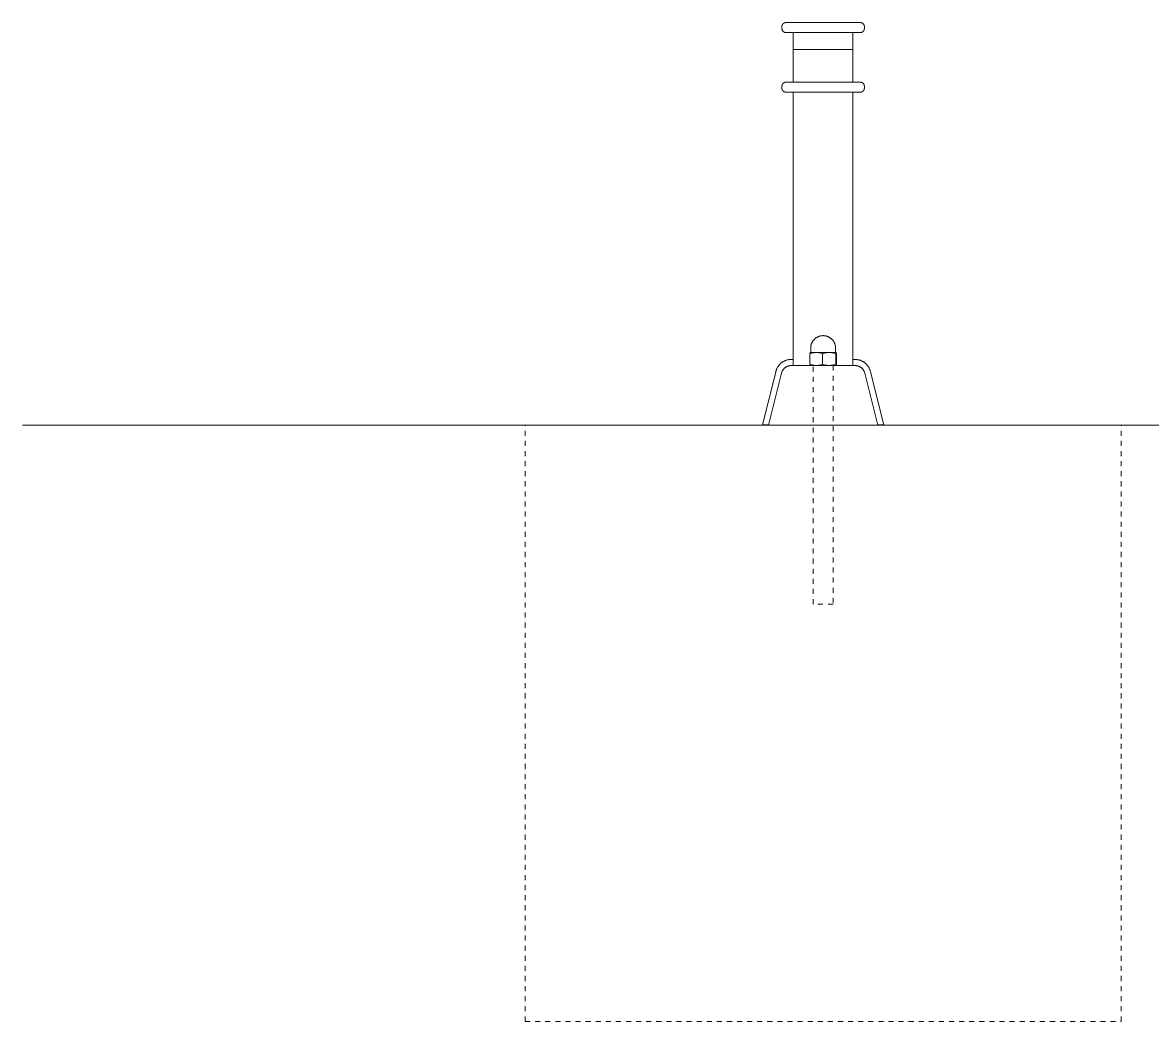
# Model space of a CAD drawing. Header units: inches. Extents: x -10 to 169, y -3 to 129.
# Drawn here: x -10.09 to 12.29, y 85.72 to 105.51 of the extents above; entities that cross this region are included whole.
import ezdxf

# ---------------------------------------------------------------- set-up
doc = ezdxf.new("R2010")
doc.units = ezdxf.units.IN
doc.linetypes.add('HIDDEN', pattern=[1.905, 1.27, -0.635])
doc.layers.add('ZANO_R', color=7, linetype='Continuous', lineweight=0)
doc.layers.add('ZANO_R_przerywana', color=250, linetype='HIDDEN', lineweight=0)

msp = doc.modelspace()

# ---------------------------------------------------------------- linework, layer by layer
at = {"layer": 'ZANO_R'}
for p, q in [((4.95253, 105.43251), (4.95258, 105.4352)), ((4.95253, 105.39314), (4.95253, 105.43251)), ((4.95258, 105.4352), (4.95271, 105.43788)), ((4.95271, 105.43788), (4.95294, 105.44056)), ((4.95294, 105.44056), (4.95326, 105.44323)), ((4.95326, 105.44323), (4.95367, 105.44589)), ((4.95367, 105.44589), (4.95418, 105.44853)), ((4.95418, 105.44853), (4.95477, 105.45115)), ((4.95477, 105.45115), (4.95545, 105.45376)), ((4.95545, 105.45376), (4.95622, 105.45633)), ((4.95622, 105.45633), (4.95708, 105.45888)), ((4.95708, 105.45888), (4.95802, 105.4614)), ((4.95802, 105.4614), (4.95905, 105.46388)), ((4.95905, 105.46388), (4.96016, 105.46633)), ((4.96016, 105.46633), (4.96136, 105.46874)), ((4.96136, 105.46874), (4.96263, 105.4711)), ((4.96263, 105.4711), (4.96399, 105.47342)), ((4.96399, 105.47342), (4.96543, 105.4757)), ((4.96543, 105.4757), (4.96694, 105.47792)), ((4.96694, 105.47792), (4.96853, 105.48009)), ((4.96853, 105.48009), (4.97019, 105.4822)), ((4.97019, 105.4822), (4.97192, 105.48426)), ((4.97192, 105.48426), (4.97372, 105.48626)), ((4.97372, 105.48626), (4.97559, 105.48819)), ((4.97559, 105.48819), (4.97753, 105.49006)), ((4.97753, 105.49006), (4.97952, 105.49186)), ((4.97952, 105.49186), (4.98158, 105.49359)), ((4.98158, 105.49359), (4.98369, 105.49525)), ((4.98369, 105.49525), (4.98586, 105.49684)), ((4.98586, 105.49684), (4.98808, 105.49835)), ((4.98808, 105.49835), (4.99036, 105.49979)), ((4.99036, 105.49979), (4.99268, 105.50115)), ((4.99268, 105.50115), (4.99504, 105.50242)), ((4.99504, 105.50242), (4.99745, 105.50362)), ((4.99745, 105.50362), (4.9999, 105.50473)), ((4.9999, 105.50473), (5.00238, 105.50576)), ((5.00238, 105.50576), (5.0049, 105.50671)), ((5.0049, 105.50671), (5.00745, 105.50756)), ((5.00745, 105.50756), (5.01003, 105.50833)), ((5.01003, 105.50833), (5.01263, 105.50901)), ((5.01263, 105.50901), (5.01525, 105.5096)), ((5.01525, 105.5096), (5.01789, 105.51011)), ((5.01789, 105.51011), (5.02055, 105.51052)), ((5.02055, 105.51052), (5.02322, 105.51084)), ((5.02322, 105.51084), (5.0259, 105.51107)), ((5.0259, 105.51107), (5.02858, 105.51121)), ((5.02858, 105.51121), (5.03127, 105.51125)), ((6.50682, 105.51125), (5.03127, 105.51125)), ((6.50951, 105.51121), (6.50682, 105.51125)), ((6.5122, 105.51107), (6.50951, 105.51121)), ((6.51487, 105.51084), (6.5122, 105.51107)), ((6.51754, 105.51052), (6.51487, 105.51084)), ((6.5202, 105.51011), (6.51754, 105.51052)), ((6.52284, 105.5096), (6.5202, 105.51011)), ((6.52546, 105.50901), (6.52284, 105.5096)), ((6.52807, 105.50833), (6.52546, 105.50901)), ((6.53064, 105.50756), (6.52807, 105.50833)), ((6.53319, 105.50671), (6.53064, 105.50756)), ((6.53571, 105.50576), (6.53319, 105.50671)), ((6.53819, 105.50473), (6.53571, 105.50576)), ((6.54064, 105.50362), (6.53819, 105.50473)), ((6.54305, 105.50242), (6.54064, 105.50362)), ((6.54541, 105.50115), (6.54305, 105.50242)), ((6.54773, 105.49979), (6.54541, 105.50115)), ((6.55001, 105.49835), (6.54773, 105.49979)), ((6.55223, 105.49684), (6.55001, 105.49835)), ((6.5544, 105.49525), (6.55223, 105.49684)), ((6.55651, 105.49359), (6.5544, 105.49525)), ((6.55857, 105.49186), (6.55651, 105.49359)), ((6.56057, 105.49006), (6.55857, 105.49186)), ((6.5625, 105.48819), (6.56057, 105.49006)), ((6.56437, 105.48626), (6.5625, 105.48819)), ((6.56617, 105.48426), (6.56437, 105.48626)), ((6.5679, 105.4822), (6.56617, 105.48426)), ((6.56956, 105.48009), (6.5679, 105.4822)), ((6.57115, 105.47792), (6.56956, 105.48009)), ((6.57266, 105.4757), (6.57115, 105.47792)), ((6.5741, 105.47342), (6.57266, 105.4757)), ((6.57546, 105.4711), (6.5741, 105.47342)), ((6.57673, 105.46874), (6.57546, 105.4711)), ((6.57793, 105.46633), (6.57673, 105.46874)), ((6.57904, 105.46388), (6.57793, 105.46633)), ((6.58007, 105.4614), (6.57904, 105.46388)), ((6.58102, 105.45888), (6.58007, 105.4614)), ((6.58187, 105.45633), (6.58102, 105.45888)), ((6.58264, 105.45376), (6.58187, 105.45633)), ((6.58332, 105.45115), (6.58264, 105.45376)), ((6.58392, 105.44853), (6.58332, 105.45115)), ((6.58442, 105.44589), (6.58392, 105.44853)), ((6.58483, 105.44323), (6.58442, 105.44589)), ((6.58515, 105.44056), (6.58483, 105.44323)), ((6.58538, 105.43788), (6.58515, 105.44056)), ((6.58552, 105.4352), (6.58538, 105.43788)), ((6.58556, 105.43251), (6.58552, 105.4352)), ((6.58556, 105.39314), (6.58556, 105.43251)), ((4.95253, 105.39314), (4.95258, 105.39045)), ((4.95258, 105.39045), (4.95271, 105.38777)), ((4.95271, 105.38777), (4.95294, 105.38509)), ((4.95294, 105.38509), (4.95326, 105.38242)), ((4.95326, 105.38242), (4.95367, 105.37976)), ((4.95367, 105.37976), (4.95418, 105.37712)), ((4.95418, 105.37712), (4.95477, 105.3745)), ((4.95477, 105.3745), (4.95545, 105.3719)), ((4.95545, 105.3719), (4.95622, 105.36932)), ((4.95622, 105.36932), (4.95708, 105.36677)), ((4.95708, 105.36677), (4.95802, 105.36426)), ((4.95802, 105.36426), (4.95905, 105.36177)), ((4.95905, 105.36177), (4.96016, 105.35932)), ((4.96016, 105.35932), (4.96136, 105.35692)), ((4.96136, 105.35692), (4.96263, 105.35455)), ((4.96263, 105.35455), (4.96399, 105.35223)), ((4.96399, 105.35223), (4.96543, 105.34996)), ((4.96543, 105.34996), (4.96694, 105.34773)), ((4.96694, 105.34773), (4.96853, 105.34556)), ((4.96853, 105.34556), (4.97019, 105.34345)), ((4.97019, 105.34345), (4.97192, 105.34139)), ((4.97192, 105.34139), (4.97372, 105.3394)), ((4.97372, 105.3394), (4.97559, 105.33746)), ((4.97559, 105.33746), (4.97753, 105.3356)), ((4.97753, 105.3356), (4.97952, 105.33379)), ((4.97952, 105.33379), (4.98158, 105.33206)), ((4.98158, 105.33206), (4.98369, 105.3304)), ((4.98369, 105.3304), (4.98586, 105.32881)), ((4.98586, 105.32881), (4.98808, 105.3273)), ((4.98808, 105.3273), (4.99036, 105.32586)), ((4.99036, 105.32586), (4.99268, 105.32451)), ((4.99268, 105.32451), (4.99504, 105.32323)), ((4.99504, 105.32323), (4.99745, 105.32203)), ((4.99745, 105.32203), (4.9999, 105.32092)), ((4.9999, 105.32092), (5.00238, 105.31989)), ((5.00238, 105.31989), (5.0049, 105.31895)), ((5.0049, 105.31895), (5.00745, 105.31809)), ((5.00745, 105.31809), (5.01003, 105.31732)), ((5.01003, 105.31732), (5.01263, 105.31664)), ((5.01263, 105.31664), (5.01525, 105.31605)), ((5.01525, 105.31605), (5.01789, 105.31555)), ((5.01789, 105.31555), (5.02055, 105.31513)), ((5.02055, 105.31513), (5.02322, 105.31481)), ((5.02322, 105.31481), (5.0259, 105.31458)), ((5.0259, 105.31458), (5.02858, 105.31445)), ((5.02858, 105.31445), (5.03127, 105.3144)), ((6.50682, 105.3144), (5.03127, 105.3144)), ((5.17849, 104.97929), (5.17849, 105.3144)), ((6.3596, 104.97929), (6.3596, 105.3144)), ((6.50951, 105.31445), (6.50682, 105.3144)), ((6.5122, 105.31458), (6.50951, 105.31445)), ((6.51487, 105.31481), (6.5122, 105.31458)), ((6.51754, 105.31513), (6.51487, 105.31481)), ((6.5202, 105.31555), (6.51754, 105.31513)), ((6.52284, 105.31605), (6.5202, 105.31555)), ((6.52546, 105.31664), (6.52284, 105.31605)), ((6.52807, 105.31732), (6.52546, 105.31664)), ((6.53064, 105.31809), (6.52807, 105.31732)), ((6.53319, 105.31895), (6.53064, 105.31809)), ((6.53571, 105.31989), (6.53319, 105.31895)), ((6.53819, 105.32092), (6.53571, 105.31989)), ((6.54064, 105.32203), (6.53819, 105.32092)), ((6.54305, 105.32323), (6.54064, 105.32203)), ((6.54541, 105.32451), (6.54305, 105.32323)), ((6.54773, 105.32586), (6.54541, 105.32451)), ((6.55001, 105.3273), (6.54773, 105.32586)), ((6.55223, 105.32881), (6.55001, 105.3273)), ((6.5544, 105.3304), (6.55223, 105.32881)), ((6.55651, 105.33206), (6.5544, 105.3304)), ((6.55857, 105.33379), (6.55651, 105.33206)), ((6.56057, 105.3356), (6.55857, 105.33379)), ((6.5625, 105.33746), (6.56057, 105.3356)), ((6.56437, 105.3394), (6.5625, 105.33746)), ((6.56617, 105.34139), (6.56437, 105.3394)), ((6.5679, 105.34345), (6.56617, 105.34139)), ((6.56956, 105.34556), (6.5679, 105.34345)), ((6.57115, 105.34773), (6.56956, 105.34556)), ((6.57266, 105.34996), (6.57115, 105.34773)), ((6.5741, 105.35223), (6.57266, 105.34996)), ((6.57546, 105.35455), (6.5741, 105.35223)), ((6.57673, 105.35692), (6.57546, 105.35455)), ((6.57793, 105.35932), (6.57673, 105.35692)), ((6.57904, 105.36177), (6.57793, 105.35932)), ((6.58007, 105.36426), (6.57904, 105.36177)), ((6.58102, 105.36677), (6.58007, 105.36426)), ((6.58187, 105.36932), (6.58102, 105.36677)), ((6.58264, 105.3719), (6.58187, 105.36932)), ((6.58332, 105.3745), (6.58264, 105.3719)), ((6.58392, 105.37712), (6.58332, 105.3745)), ((6.58442, 105.37976), (6.58392, 105.37712)), ((6.58483, 105.38242), (6.58442, 105.37976)), ((6.58515, 105.38509), (6.58483, 105.38242)), ((6.58538, 105.38777), (6.58515, 105.38509)), ((6.58552, 105.39045), (6.58538, 105.38777)), ((6.58556, 105.39314), (6.58552, 105.39045)), ((6.3596, 104.97929), (5.17849, 104.97929)), ((5.17849, 104.97929), (5.17849, 104.96864)), ((5.17849, 104.80204), (5.17849, 104.96864)), ((5.17849, 104.80204), (5.17849, 104.33015)), ((6.3596, 104.97929), (6.3596, 104.96864)), ((6.3596, 104.80204), (6.3596, 104.96864)), ((6.3596, 104.80204), (6.3596, 104.33015)), ((4.97753, 104.30896), (4.97952, 104.31076)), ((4.97952, 104.31076), (4.98158, 104.31249)), ((4.98158, 104.31249), (4.98369, 104.31415)), ((4.98369, 104.31415), (4.98586, 104.31574)), ((4.98586, 104.31574), (4.98808, 104.31725)), ((4.98808, 104.31725), (4.99036, 104.31869)), ((4.99036, 104.31869), (4.99268, 104.32004)), ((4.99268, 104.32004), (4.99504, 104.32132)), ((4.99504, 104.32132), (4.99745, 104.32252)), ((4.99745, 104.32252), (4.9999, 104.32363)), ((4.9999, 104.32363), (5.00238, 104.32466)), ((5.00238, 104.32466), (5.0049, 104.3256)), ((5.0049, 104.3256), (5.00745, 104.32646)), ((5.00745, 104.32646), (5.01003, 104.32723)), ((5.01003, 104.32723), (5.01263, 104.32791)), ((5.01263, 104.32791), (5.01525, 104.3285)), ((5.01525, 104.3285), (5.01789, 104.329)), ((5.01789, 104.329), (5.02055, 104.32942)), ((5.02055, 104.32942), (5.02322, 104.32974)), ((5.02322, 104.32974), (5.0259, 104.32997)), ((5.0259, 104.32997), (5.02858, 104.3301)), ((5.02858, 104.3301), (5.03127, 104.33015)), ((6.50682, 104.33015), (5.03127, 104.33015)), ((6.50951, 104.3301), (6.50682, 104.33015)), ((6.5122, 104.32997), (6.50951, 104.3301)), ((6.51487, 104.32974), (6.5122, 104.32997)), ((6.51754, 104.32942), (6.51487, 104.32974)), ((6.5202, 104.329), (6.51754, 104.32942)), ((6.52284, 104.3285), (6.5202, 104.329)), ((6.52546, 104.32791), (6.52284, 104.3285)), ((6.52807, 104.32723), (6.52546, 104.32791)), ((6.53064, 104.32646), (6.52807, 104.32723)), ((6.53319, 104.3256), (6.53064, 104.32646)), ((6.53571, 104.32466), (6.53319, 104.3256)), ((6.53819, 104.32363), (6.53571, 104.32466)), ((6.54064, 104.32252), (6.53819, 104.32363)), ((6.54305, 104.32132), (6.54064, 104.32252)), ((6.54541, 104.32004), (6.54305, 104.32132)), ((6.54773, 104.31869), (6.54541, 104.32004)), ((6.55001, 104.31725), (6.54773, 104.31869)), ((6.55223, 104.31574), (6.55001, 104.31725)), ((6.5544, 104.31415), (6.55223, 104.31574)), ((6.55651, 104.31249), (6.5544, 104.31415)), ((6.55857, 104.31076), (6.55651, 104.31249)), ((6.56057, 104.30896), (6.55857, 104.31076)), ((4.95253, 104.25141), (4.95258, 104.2541)), ((4.95253, 104.21204), (4.95253, 104.25141)), ((4.95253, 104.21204), (4.95258, 104.20935)), ((4.95258, 104.2541), (4.95271, 104.25678)), ((4.95258, 104.20935), (4.95271, 104.20667)), ((4.95271, 104.25678), (4.95294, 104.25946)), ((4.95271, 104.20667), (4.95294, 104.20399)), ((4.95294, 104.25946), (4.95326, 104.26213)), ((4.95294, 104.20399), (4.95326, 104.20132)), ((4.95326, 104.26213), (4.95367, 104.26479)), ((4.95326, 104.20132), (4.95367, 104.19866)), ((4.95367, 104.26479), (4.95418, 104.26743)), ((4.95367, 104.19866), (4.95418, 104.19602)), ((4.95418, 104.26743), (4.95477, 104.27005)), ((4.95418, 104.19602), (4.95477, 104.1934)), ((4.95477, 104.27005), (4.95545, 104.27265)), ((4.95477, 104.1934), (4.95545, 104.1908)), ((4.95545, 104.27265), (4.95622, 104.27523)), ((4.95545, 104.1908), (4.95622, 104.18822)), ((4.95622, 104.27523), (4.95708, 104.27778)), ((4.95622, 104.18822), (4.95708, 104.18567)), ((4.95708, 104.27778), (4.95802, 104.2803)), ((4.95708, 104.18567), (4.95802, 104.18315)), ((4.95802, 104.2803), (4.95905, 104.28278)), ((4.95802, 104.18315), (4.95905, 104.18067)), ((4.95905, 104.28278), (4.96016, 104.28523)), ((4.95905, 104.18067), (4.96016, 104.17822)), ((4.96016, 104.28523), (4.96136, 104.28763)), ((4.96016, 104.17822), (4.96136, 104.17581)), ((4.96136, 104.28763), (4.96263, 104.29)), ((4.96136, 104.17581), (4.96263, 104.17345)), ((4.96263, 104.29), (4.96399, 104.29232)), ((4.96263, 104.17345), (4.96399, 104.17113)), ((4.96399, 104.29232), (4.96543, 104.29459)), ((4.96399, 104.17113), (4.96543, 104.16885)), ((4.96543, 104.29459), (4.96694, 104.29682)), ((4.96543, 104.16885), (4.96694, 104.16663)), ((4.96694, 104.29682), (4.96853, 104.29899)), ((4.96694, 104.16663), (4.96853, 104.16446)), ((4.96853, 104.29899), (4.97019, 104.3011)), ((4.96853, 104.16446), (4.97019, 104.16235)), ((4.97019, 104.3011), (4.97192, 104.30316)), ((4.97019, 104.16235), (4.97192, 104.16029)), ((4.97192, 104.30316), (4.97372, 104.30515)), ((4.97192, 104.16029), (4.97372, 104.15829)), ((4.97372, 104.30515), (4.97559, 104.30709)), ((4.97372, 104.15829), (4.97559, 104.15636)), ((4.97559, 104.30709), (4.97753, 104.30896)), ((4.97559, 104.15636), (4.97753, 104.15449)), ((4.97753, 104.15449), (4.97952, 104.15269)), ((4.97952, 104.15269), (4.98158, 104.15096)), ((4.98158, 104.15096), (4.98369, 104.1493)), ((4.98369, 104.1493), (4.98586, 104.14771)), ((4.98586, 104.14771), (4.98808, 104.1462)), ((4.98808, 104.1462), (4.99036, 104.14476)), ((4.99036, 104.14476), (4.99268, 104.1434)), ((4.99268, 104.1434), (4.99504, 104.14213)), ((4.99504, 104.14213), (4.99745, 104.14093)), ((4.99745, 104.14093), (4.9999, 104.13982)), ((4.9999, 104.13982), (5.00238, 104.13879)), ((5.00238, 104.13879), (5.0049, 104.13785)), ((5.0049, 104.13785), (5.00745, 104.13699)), ((5.00745, 104.13699), (5.01003, 104.13622)), ((5.01003, 104.13622), (5.01263, 104.13554)), ((5.01263, 104.13554), (5.01525, 104.13495)), ((5.01525, 104.13495), (5.01789, 104.13444)), ((5.01789, 104.13444), (5.02055, 104.13403)), ((5.02055, 104.13403), (5.02322, 104.13371)), ((5.02322, 104.13371), (5.0259, 104.13348)), ((5.0259, 104.13348), (5.02858, 104.13334)), ((5.02858, 104.13334), (5.03127, 104.1333)), ((6.50682, 104.1333), (5.03127, 104.1333)), ((5.17849, 104.1333), (5.17849, 98.71625)), ((6.3596, 104.1333), (6.3596, 98.71625)), ((6.50951, 104.13334), (6.50682, 104.1333)), ((6.5122, 104.13348), (6.50951, 104.13334)), ((6.51487, 104.13371), (6.5122, 104.13348)), ((6.51754, 104.13403), (6.51487, 104.13371)), ((6.5202, 104.13444), (6.51754, 104.13403)), ((6.52284, 104.13495), (6.5202, 104.13444)), ((6.52546, 104.13554), (6.52284, 104.13495)), ((6.52807, 104.13622), (6.52546, 104.13554)), ((6.53064, 104.13699), (6.52807, 104.13622)), ((6.53319, 104.13785), (6.53064, 104.13699)), ((6.53571, 104.13879), (6.53319, 104.13785)), ((6.53819, 104.13982), (6.53571, 104.13879)), ((6.54064, 104.14093), (6.53819, 104.13982)), ((6.54305, 104.14213), (6.54064, 104.14093)), ((6.54541, 104.1434), (6.54305, 104.14213)), ((6.54773, 104.14476), (6.54541, 104.1434)), ((6.55001, 104.1462), (6.54773, 104.14476)), ((6.55223, 104.14771), (6.55001, 104.1462)), ((6.5544, 104.1493), (6.55223, 104.14771)), ((6.55651, 104.15096), (6.5544, 104.1493)), ((6.55857, 104.15269), (6.55651, 104.15096)), ((6.56057, 104.15449), (6.55857, 104.15269)), ((6.5625, 104.30709), (6.56057, 104.30896)), ((6.5625, 104.15636), (6.56057, 104.15449)), ((6.56437, 104.30515), (6.5625, 104.30709)), ((6.56437, 104.15829), (6.5625, 104.15636)), ((6.56617, 104.30316), (6.56437, 104.30515)), ((6.56617, 104.16029), (6.56437, 104.15829)), ((6.5679, 104.3011), (6.56617, 104.30316)), ((6.5679, 104.16235), (6.56617, 104.16029)), ((6.56956, 104.29899), (6.5679, 104.3011)), ((6.56956, 104.16446), (6.5679, 104.16235)), ((6.57115, 104.29682), (6.56956, 104.29899)), ((6.57115, 104.16663), (6.56956, 104.16446)), ((6.57266, 104.29459), (6.57115, 104.29682)), ((6.57266, 104.16885), (6.57115, 104.16663)), ((6.5741, 104.29232), (6.57266, 104.29459)), ((6.5741, 104.17113), (6.57266, 104.16885)), ((6.57546, 104.29), (6.5741, 104.29232)), ((6.57546, 104.17345), (6.5741, 104.17113)), ((6.57673, 104.28763), (6.57546, 104.29)), ((6.57673, 104.17581), (6.57546, 104.17345)), ((6.57793, 104.28523), (6.57673, 104.28763)), ((6.57793, 104.17822), (6.57673, 104.17581)), ((6.57904, 104.28278), (6.57793, 104.28523)), ((6.57904, 104.18067), (6.57793, 104.17822)), ((6.58007, 104.2803), (6.57904, 104.28278)), ((6.58007, 104.18315), (6.57904, 104.18067)), ((6.58102, 104.27778), (6.58007, 104.2803)), ((6.58102, 104.18567), (6.58007, 104.18315)), ((6.58187, 104.27523), (6.58102, 104.27778)), ((6.58187, 104.18822), (6.58102, 104.18567)), ((6.58264, 104.27265), (6.58187, 104.27523)), ((6.58264, 104.1908), (6.58187, 104.18822)), ((6.58332, 104.27005), (6.58264, 104.27265)), ((6.58332, 104.1934), (6.58264, 104.1908)), ((6.58392, 104.26743), (6.58332, 104.27005)), ((6.58392, 104.19602), (6.58332, 104.1934)), ((6.58442, 104.26479), (6.58392, 104.26743)), ((6.58442, 104.19866), (6.58392, 104.19602)), ((6.58483, 104.26213), (6.58442, 104.26479)), ((6.58483, 104.20132), (6.58442, 104.19866)), ((6.58515, 104.25946), (6.58483, 104.26213)), ((6.58515, 104.20399), (6.58483, 104.20132)), ((6.58538, 104.25678), (6.58515, 104.25946)), ((6.58538, 104.20667), (6.58515, 104.20399)), ((6.58552, 104.2541), (6.58538, 104.25678)), ((6.58552, 104.20935), (6.58538, 104.20667)), ((6.58556, 104.25141), (6.58552, 104.2541)), ((6.58556, 104.21204), (6.58552, 104.20935)), ((6.58556, 104.21204), (6.58556, 104.25141)), ((5.54014, 99.15384), (5.54335, 99.16161)), ((5.54335, 99.16161), (5.54683, 99.16926)), ((5.54683, 99.16926), (5.55057, 99.17678)), ((5.55057, 99.17678), (5.55456, 99.18417)), ((5.55456, 99.18417), (5.5588, 99.19143)), ((5.5588, 99.19143), (5.56329, 99.19853)), ((5.56329, 99.19853), (5.56802, 99.20547)), ((5.56802, 99.20547), (5.57298, 99.21226)), ((5.57298, 99.21226), (5.57817, 99.21886)), ((5.57817, 99.21886), (5.58358, 99.22529)), ((5.58358, 99.22529), (5.58921, 99.23153)), ((5.58921, 99.23153), (5.59505, 99.23757)), ((5.59505, 99.23757), (5.60109, 99.24341)), ((5.60109, 99.24341), (5.60733, 99.24904)), ((5.60733, 99.24904), (5.61376, 99.25445)), ((5.61376, 99.25445), (5.62037, 99.25964)), ((5.62037, 99.25964), (5.62715, 99.2646)), ((5.62715, 99.2646), (5.63409, 99.26933)), ((5.63409, 99.26933), (5.6412, 99.27382)), ((5.6412, 99.27382), (5.64845, 99.27806)), ((5.64845, 99.27806), (5.65584, 99.28205)), ((5.65584, 99.28205), (5.66337, 99.28579)), ((5.66337, 99.28579), (5.67101, 99.28927)), ((5.67101, 99.28927), (5.67878, 99.29248)), ((5.67878, 99.29248), (5.68664, 99.29543)), ((5.68664, 99.29543), (5.69461, 99.29811)), ((5.69461, 99.29811), (5.70266, 99.30051)), ((5.70266, 99.30051), (5.71079, 99.30264)), ((5.71079, 99.30264), (5.71898, 99.30449)), ((5.71898, 99.30449), (5.72724, 99.30606)), ((5.72724, 99.30606), (5.73554, 99.30735)), ((5.73554, 99.30735), (5.74388, 99.30835)), ((5.74388, 99.30835), (5.75225, 99.30906)), ((5.75225, 99.30906), (5.76064, 99.30949)), ((5.76064, 99.30949), (5.76905, 99.30964)), ((5.76905, 99.30964), (5.77745, 99.30949)), ((5.77745, 99.30949), (5.78584, 99.30906)), ((5.78584, 99.30906), (5.79421, 99.30835)), ((5.79421, 99.30835), (5.80255, 99.30735)), ((5.80255, 99.30735), (5.81085, 99.30606)), ((5.81085, 99.30606), (5.81911, 99.30449)), ((5.81911, 99.30449), (5.8273, 99.30264)), ((5.8273, 99.30264), (5.83543, 99.30051)), ((5.83543, 99.30051), (5.84348, 99.29811)), ((5.84348, 99.29811), (5.85145, 99.29543)), ((5.85145, 99.29543), (5.85931, 99.29248)), ((5.85931, 99.29248), (5.86708, 99.28927)), ((5.86708, 99.28927), (5.87473, 99.28579)), ((5.87473, 99.28579), (5.88225, 99.28205)), ((5.88225, 99.28205), (5.88964, 99.27806)), ((5.88964, 99.27806), (5.8969, 99.27382)), ((5.8969, 99.27382), (5.904, 99.26933)), ((5.904, 99.26933), (5.91095, 99.2646)), ((5.91095, 99.2646), (5.91773, 99.25964)), ((5.91773, 99.25964), (5.92433, 99.25445)), ((5.92433, 99.25445), (5.93076, 99.24904)), ((5.93076, 99.24904), (5.937, 99.24341)), ((5.937, 99.24341), (5.94304, 99.23757)), ((5.94304, 99.23757), (5.94888, 99.23153)), ((5.94888, 99.23153), (5.95451, 99.22529)), ((5.95451, 99.22529), (5.95992, 99.21886)), ((5.95992, 99.21886), (5.96511, 99.21226)), ((5.96511, 99.21226), (5.97007, 99.20547)), ((5.97007, 99.20547), (5.9748, 99.19853)), ((5.9748, 99.19853), (5.97929, 99.19143)), ((5.97929, 99.19143), (5.98353, 99.18417)), ((5.98353, 99.18417), (5.98752, 99.17678)), ((5.98752, 99.17678), (5.99126, 99.16926)), ((5.99126, 99.16926), (5.99474, 99.16161)), ((5.99474, 99.16161), (5.99795, 99.15384)), ((5.50745, 98.95214), (5.51297, 98.97489)), ((5.51951, 98.95628), (5.50745, 98.95214)), ((5.50745, 98.74194), (5.50745, 98.95214)), ((5.51297, 98.97489), (5.51314, 98.97499)), ((5.51315, 98.97499), (5.51314, 98.97499)), ((5.51314, 98.97499), (5.51314, 98.97499)), ((5.51314, 98.97499), (5.51315, 98.97499)), ((5.51315, 98.97499), (5.5132, 98.97499)), ((5.5132, 98.97499), (5.51349, 98.97499)), ((5.51349, 98.97499), (5.51478, 98.97499)), ((5.51478, 98.97499), (5.52036, 98.97499)), ((5.51881, 98.97506), (5.51897, 98.97508)), ((5.51897, 98.97508), (5.51912, 98.97511)), ((5.51912, 98.97511), (5.51928, 98.97514)), ((5.51928, 98.97514), (5.51944, 98.97517)), ((5.51944, 98.97517), (5.51959, 98.97521)), ((5.5317, 98.96002), (5.51951, 98.95628)), ((5.51959, 98.97521), (5.51974, 98.97526)), ((5.51974, 98.97526), (5.51989, 98.97531)), ((5.51989, 98.97531), (5.52004, 98.97536)), ((5.52004, 98.97536), (5.52019, 98.97543)), ((5.52019, 98.97543), (5.52034, 98.97549)), ((5.52034, 98.97549), (5.52048, 98.97556)), ((5.52036, 98.97499), (5.54354, 98.97499)), ((5.52048, 98.97556), (5.52062, 98.97564)), ((5.52062, 98.97564), (5.52076, 98.97572)), ((5.52076, 98.97572), (5.52089, 98.97581)), ((5.52089, 98.97581), (5.52102, 98.9759)), ((5.52102, 98.9759), (5.52115, 98.97599)), ((5.52115, 98.97599), (5.52128, 98.97609)), ((5.52128, 98.97609), (5.5214, 98.97619)), ((5.5214, 98.97619), (5.52152, 98.9763)), ((5.52152, 98.9763), (5.52163, 98.97641)), ((5.52163, 98.97641), (5.52174, 98.97653)), ((5.52174, 98.97653), (5.52185, 98.97664)), ((5.52185, 98.97664), (5.52195, 98.97677)), ((5.52195, 98.97677), (5.52205, 98.97689)), ((5.52205, 98.97689), (5.52214, 98.97702)), ((5.52214, 98.97702), (5.52223, 98.97715)), ((5.52223, 98.97715), (5.52231, 98.97729)), ((5.52231, 98.97729), (5.52239, 98.97743)), ((5.52239, 98.97743), (5.52247, 98.97757)), ((5.52247, 98.97757), (5.52254, 98.97771)), ((5.52254, 98.97771), (5.52261, 98.97786)), ((5.52261, 98.97786), (5.52267, 98.978)), ((5.52267, 98.978), (5.52272, 98.97815)), ((5.52272, 98.97815), (5.52277, 98.9783)), ((5.52277, 98.9783), (5.52282, 98.97846)), ((5.52282, 98.97846), (5.52286, 98.97861)), ((5.52286, 98.97861), (5.52289, 98.97877)), ((5.52289, 98.97877), (5.52292, 98.97892)), ((5.52292, 98.97892), (5.52294, 98.97908)), ((5.52294, 98.97908), (5.52296, 98.97924)), ((5.52296, 98.97924), (5.52297, 98.9794)), ((5.52297, 98.9794), (5.52298, 98.97956)), ((5.52298, 99.06358), (5.52313, 99.07198)), ((5.52298, 98.97972), (5.52298, 99.06358)), ((5.52298, 98.97956), (5.52298, 98.97972)), ((5.52313, 99.07198), (5.52356, 99.08037)), ((5.52356, 99.08037), (5.52427, 99.08874)), ((5.52427, 99.08874), (5.52527, 99.09708)), ((5.52527, 99.09708), (5.52656, 99.10538)), ((5.52656, 99.10538), (5.52813, 99.11364)), ((5.52813, 99.11364), (5.52998, 99.12183)), ((5.52998, 99.12183), (5.53211, 99.12996)), ((5.54402, 98.96335), (5.5317, 98.96002)), ((5.53211, 99.12996), (5.53451, 99.13801)), ((5.53451, 99.13801), (5.53719, 99.14598)), ((5.53719, 99.14598), (5.54014, 99.15384)), ((5.54354, 98.97499), (5.62912, 98.97499)), ((5.55643, 98.96627), (5.54402, 98.96335)), ((5.56894, 98.96878), (5.55643, 98.96627)), ((5.58153, 98.97086), (5.56894, 98.96878)), ((5.59417, 98.97253), (5.58153, 98.97086)), ((5.60687, 98.97378), (5.59417, 98.97253)), ((5.6196, 98.9746), (5.60687, 98.97378)), ((5.63235, 98.97499), (5.6196, 98.9746)), ((5.6451, 98.9746), (5.63235, 98.97499)), ((5.63601, 98.97499), (5.8847, 98.97499)), ((5.65783, 98.97378), (5.6451, 98.9746)), ((5.67052, 98.97253), (5.65783, 98.97378)), ((5.68317, 98.97087), (5.67052, 98.97253)), ((5.69575, 98.96878), (5.68317, 98.97087)), ((5.70826, 98.96628), (5.69575, 98.96878)), ((5.72068, 98.96336), (5.70826, 98.96628)), ((5.73299, 98.96002), (5.72068, 98.96336)), ((5.74518, 98.95628), (5.73299, 98.96002)), ((5.75725, 98.95214), (5.74518, 98.95628)), ((5.76992, 98.95629), (5.75725, 98.95214)), ((5.75725, 98.95214), (5.75725, 98.74194)), ((5.78272, 98.96003), (5.76992, 98.95629)), ((5.79563, 98.96337), (5.78272, 98.96003)), ((5.80864, 98.96629), (5.79563, 98.96337)), ((5.82173, 98.96879), (5.80864, 98.96629)), ((5.8349, 98.97088), (5.82173, 98.96879)), ((5.84813, 98.97254), (5.8349, 98.97088)), ((5.86141, 98.97378), (5.84813, 98.97254)), ((5.87472, 98.9746), (5.86141, 98.97378)), ((5.88805, 98.97499), (5.87472, 98.9746)), ((5.90138, 98.9746), (5.88805, 98.97499)), ((5.89185, 98.97499), (6.02457, 98.97499)), ((5.91469, 98.97379), (5.90138, 98.9746)), ((5.92796, 98.97254), (5.91469, 98.97379)), ((5.94119, 98.97088), (5.92796, 98.97254)), ((5.95436, 98.9688), (5.94119, 98.97088)), ((5.96746, 98.96629), (5.95436, 98.9688)), ((5.98047, 98.96337), (5.96746, 98.96629)), ((5.99338, 98.96003), (5.98047, 98.96337)), ((6.00618, 98.95629), (5.99338, 98.96003)), ((5.99795, 99.15384), (6.0009, 99.14598)), ((6.0009, 99.14598), (6.00358, 99.13801)), ((6.00358, 99.13801), (6.00598, 99.12996)), ((6.00598, 99.12996), (6.00811, 99.12183)), ((6.01885, 98.95214), (6.00618, 98.95629)), ((6.00811, 99.12183), (6.00996, 99.11364)), ((6.00996, 99.11364), (6.01153, 99.10538)), ((6.01153, 99.10538), (6.01282, 99.09708)), ((6.01282, 99.09708), (6.01382, 99.08874)), ((6.01382, 99.08874), (6.01454, 99.08037)), ((6.01454, 99.08037), (6.01497, 99.07198)), ((6.01497, 99.07198), (6.01511, 99.06358)), ((6.01511, 99.06358), (6.01511, 98.97972)), ((6.01511, 98.97972), (6.01511, 98.97956)), ((6.01511, 98.97956), (6.01512, 98.9794)), ((6.01512, 98.9794), (6.01513, 98.97924)), ((6.01513, 98.97924), (6.01515, 98.97908)), ((6.01515, 98.97908), (6.01517, 98.97892)), ((6.01517, 98.97892), (6.0152, 98.97877)), ((6.0152, 98.97877), (6.01524, 98.97861)), ((6.01524, 98.97861), (6.01528, 98.97846)), ((6.01528, 98.97846), (6.01532, 98.9783)), ((6.01532, 98.9783), (6.01537, 98.97815)), ((6.01537, 98.97815), (6.01543, 98.978)), ((6.01543, 98.978), (6.01549, 98.97786)), ((6.01549, 98.97786), (6.01555, 98.97771)), ((6.01555, 98.97771), (6.01562, 98.97757)), ((6.01562, 98.97757), (6.0157, 98.97743)), ((6.0157, 98.97743), (6.01578, 98.97729)), ((6.01578, 98.97729), (6.01586, 98.97715)), ((6.01586, 98.97715), (6.01595, 98.97702)), ((6.01595, 98.97702), (6.01604, 98.97689)), ((6.01604, 98.97689), (6.01614, 98.97677)), ((6.01614, 98.97677), (6.01624, 98.97664)), ((6.01624, 98.97664), (6.01635, 98.97653)), ((6.01635, 98.97653), (6.01646, 98.97641)), ((6.01646, 98.97641), (6.01658, 98.9763)), ((6.01658, 98.9763), (6.01669, 98.97619)), ((6.01669, 98.97619), (6.01682, 98.97609)), ((6.01682, 98.97609), (6.01694, 98.97599)), ((6.01694, 98.97599), (6.01707, 98.9759)), ((6.01707, 98.9759), (6.0172, 98.97581)), ((6.0172, 98.97581), (6.01734, 98.97572)), ((6.01734, 98.97572), (6.01747, 98.97564)), ((6.01747, 98.97564), (6.01761, 98.97556)), ((6.01761, 98.97556), (6.01776, 98.97549)), ((6.01776, 98.97549), (6.0179, 98.97543)), ((6.0179, 98.97543), (6.01805, 98.97536)), ((6.01805, 98.97536), (6.0182, 98.97531)), ((6.0182, 98.97531), (6.01835, 98.97526)), ((6.01835, 98.97526), (6.0185, 98.97521)), ((6.0185, 98.97521), (6.01865, 98.97517)), ((6.01865, 98.97517), (6.01881, 98.97514)), ((6.01881, 98.97514), (6.01897, 98.97511)), ((6.02475, 98.97499), (6.01885, 98.95214)), ((6.01885, 98.74194), (6.01885, 98.95214)), ((6.01897, 98.97511), (6.01912, 98.97508)), ((6.01912, 98.97508), (6.01928, 98.97506)), ((6.03065, 98.95214), (6.02475, 98.97499)), ((6.03065, 98.74194), (6.03065, 98.95214)), ((4.88319, 98.70933), (4.88959, 98.71781)), ((4.88959, 98.71781), (4.89628, 98.72608)), ((4.89628, 98.72608), (4.90325, 98.73411)), ((4.90325, 98.73411), (4.91049, 98.74189)), ((4.91049, 98.74189), (4.91799, 98.74943)), ((4.91799, 98.74943), (4.92575, 98.7567)), ((4.92575, 98.7567), (4.93374, 98.76371)), ((4.93374, 98.76371), (4.94197, 98.77044)), ((4.94197, 98.77044), (4.95043, 98.77689)), ((4.95043, 98.77689), (4.9591, 98.78304)), ((4.9591, 98.78304), (4.96797, 98.7889)), ((4.96797, 98.7889), (4.97704, 98.79445)), ((4.97704, 98.79445), (4.98629, 98.79968)), ((4.98629, 98.79968), (4.99572, 98.8046)), ((4.99572, 98.8046), (5.00531, 98.8092)), ((5.00531, 98.8092), (5.01505, 98.81346)), ((5.01505, 98.81346), (5.02492, 98.81739)), ((5.02492, 98.81739), (5.03493, 98.82099)), ((5.03493, 98.82099), (5.04505, 98.82424)), ((5.04505, 98.82424), (5.05528, 98.82714)), ((5.05528, 98.82714), (5.0656, 98.82969)), ((5.0656, 98.82969), (5.07601, 98.83189)), ((5.07601, 98.83189), (5.08648, 98.83373)), ((5.08648, 98.83373), (5.09701, 98.83522)), ((5.09701, 98.83522), (5.10758, 98.83634)), ((5.10189, 98.71339), (5.10853, 98.71442)), ((5.10758, 98.83634), (5.11818, 98.83711)), ((5.10853, 98.71442), (5.11521, 98.71522)), ((5.11521, 98.71522), (5.1219, 98.71579)), ((5.11819, 98.83711), (5.17849, 98.83711)), ((5.1219, 98.71579), (5.12862, 98.71614)), ((5.12862, 98.71614), (5.13534, 98.71625)), ((5.13534, 98.71625), (6.40275, 98.71625)), ((5.49346, 98.71909), (5.51316, 98.71909)), ((5.51297, 98.71919), (5.50745, 98.74194)), ((5.51951, 98.7378), (5.50745, 98.74194)), ((5.51314, 98.71909), (5.51297, 98.71919)), ((5.51318, 98.71909), (5.63235, 98.71909)), ((5.5317, 98.73406), (5.51951, 98.7378)), ((5.54402, 98.73073), (5.5317, 98.73406)), ((5.55643, 98.72781), (5.54402, 98.73073)), ((5.56894, 98.7253), (5.55643, 98.72781)), ((5.58153, 98.72321), (5.56894, 98.7253)), ((5.59417, 98.72155), (5.58153, 98.72321)), ((5.60687, 98.7203), (5.59417, 98.72155)), ((5.6196, 98.71948), (5.60687, 98.7203)), ((5.63235, 98.71909), (5.6196, 98.71948)), ((5.6451, 98.71948), (5.63235, 98.71909)), ((5.63235, 98.71909), (5.88136, 98.71909)), ((5.65783, 98.7203), (5.6451, 98.71948)), ((5.67052, 98.72155), (5.65783, 98.7203)), ((5.68317, 98.72321), (5.67052, 98.72155)), ((5.69575, 98.7253), (5.68317, 98.72321)), ((5.70826, 98.7278), (5.69575, 98.7253)), ((5.72068, 98.73072), (5.70826, 98.7278)), ((5.73299, 98.73406), (5.72068, 98.73072)), ((5.74518, 98.7378), (5.73299, 98.73406)), ((5.75725, 98.74194), (5.74518, 98.7378)), ((5.75725, 98.74194), (5.76992, 98.73779)), ((5.76992, 98.73779), (5.78272, 98.73405)), ((5.78272, 98.73405), (5.79563, 98.73071)), ((5.79563, 98.73071), (5.80864, 98.72779)), ((5.80864, 98.72779), (5.82173, 98.72528)), ((5.82173, 98.72528), (5.8349, 98.7232)), ((5.8349, 98.7232), (5.84813, 98.72154)), ((5.84813, 98.72154), (5.86141, 98.72029)), ((5.86141, 98.72029), (5.87472, 98.71948)), ((5.87472, 98.71948), (5.88805, 98.71909)), ((5.88805, 98.71909), (5.90138, 98.71948)), ((5.89408, 98.71909), (6.02457, 98.71909)), ((5.90138, 98.71948), (5.91469, 98.72029)), ((5.91469, 98.72029), (5.92796, 98.72154)), ((5.92796, 98.72154), (5.94119, 98.7232)), ((5.94119, 98.7232), (5.95436, 98.72528)), ((5.95436, 98.72528), (5.96746, 98.72779)), ((5.96746, 98.72779), (5.98047, 98.73071)), ((5.98047, 98.73071), (5.99338, 98.73405)), ((5.99338, 98.73405), (6.00618, 98.73779)), ((6.00618, 98.73779), (6.01885, 98.74194)), ((6.01885, 98.74194), (6.02475, 98.71909)), ((6.02475, 98.71909), (6.03065, 98.74194)), ((6.02494, 98.71909), (6.04464, 98.71909)), ((6.3596, 98.83711), (6.40773, 98.83711)), ((6.40275, 98.71625), (6.40947, 98.71614)), ((6.40774, 98.83711), (6.41838, 98.83675)), ((6.40947, 98.71614), (6.41619, 98.71579)), ((6.41619, 98.71579), (6.42288, 98.71522)), ((6.41838, 98.83675), (6.42901, 98.83604)), ((6.42288, 98.71522), (6.42956, 98.71442)), ((6.42901, 98.83604), (6.4396, 98.83496)), ((6.42956, 98.71442), (6.4362, 98.71339)), ((6.4396, 98.83496), (6.45015, 98.83352)), ((6.45015, 98.83352), (6.46065, 98.83172)), ((6.46065, 98.83172), (6.47108, 98.82956)), ((6.47108, 98.82956), (6.48143, 98.82705)), ((6.48143, 98.82705), (6.49169, 98.82419)), ((6.49169, 98.82419), (6.50184, 98.82097)), ((6.50184, 98.82097), (6.51188, 98.81741)), ((6.51188, 98.81741), (6.52179, 98.81351)), ((6.52179, 98.81351), (6.53156, 98.80928)), ((6.53156, 98.80928), (6.54118, 98.80471)), ((6.54118, 98.80471), (6.55064, 98.79981)), ((6.55064, 98.79981), (6.55993, 98.7946)), ((6.55993, 98.7946), (6.56903, 98.78907)), ((6.56903, 98.78907), (6.57794, 98.78323)), ((6.57794, 98.78323), (6.58664, 98.77709)), ((6.58664, 98.77709), (6.59513, 98.77066)), ((6.59513, 98.77066), (6.60339, 98.76394)), ((6.60339, 98.76394), (6.61142, 98.75695)), ((6.61142, 98.75695), (6.61921, 98.74968)), ((6.61921, 98.74968), (6.62674, 98.74215)), ((6.62674, 98.74215), (6.63401, 98.73437)), ((6.63401, 98.73437), (6.64101, 98.72634)), ((6.64101, 98.72634), (6.64773, 98.71808)), ((6.64773, 98.71808), (6.65416, 98.70959)), ((4.56826, 97.54142), (4.82878, 98.58349)), ((4.68637, 97.53515), (4.94437, 98.56715)), ((4.82878, 98.58349), (4.83093, 98.59391)), ((4.83093, 98.59391), (4.83343, 98.60424)), ((4.83343, 98.60424), (4.83628, 98.61448)), ((4.83628, 98.61448), (4.83949, 98.62462)), ((4.83949, 98.62462), (4.84303, 98.63464)), ((4.84303, 98.63464), (4.84691, 98.64454)), ((4.84691, 98.64454), (4.85113, 98.6543)), ((4.85113, 98.6543), (4.85568, 98.66391)), ((4.85568, 98.66391), (4.86056, 98.67336)), ((4.86056, 98.67336), (4.86575, 98.68263)), ((4.86575, 98.68263), (4.87126, 98.69173)), ((4.87126, 98.69173), (4.87707, 98.70063)), ((4.87707, 98.70063), (4.88319, 98.70933)), ((4.946, 98.57327), (4.94437, 98.56715)), ((4.95751, 98.60382), (4.946, 98.57327)), ((4.95751, 98.60382), (4.95993, 98.60874)), ((4.95777, 98.60437), (4.95941, 98.60771)), ((4.95941, 98.60771), (4.96112, 98.61103)), ((4.95993, 98.60874), (4.96249, 98.6136)), ((4.96404, 98.61619), (4.96111, 98.61083)), ((4.96134, 98.61145), (4.96304, 98.6146)), ((4.96249, 98.6136), (4.96518, 98.61838)), ((4.96713, 98.62146), (4.96404, 98.61619)), ((4.96518, 98.61838), (4.96713, 98.62166)), ((4.96713, 98.62166), (4.97072, 98.62734)), ((4.97072, 98.62734), (4.9745, 98.6329)), ((4.9745, 98.6329), (4.97847, 98.63833)), ((4.97847, 98.63833), (4.98263, 98.64361)), ((4.98263, 98.64361), (4.98696, 98.64876)), ((4.98696, 98.64876), (4.99146, 98.65375)), ((4.99146, 98.65375), (4.99613, 98.65858)), ((4.99613, 98.65858), (5.00096, 98.66325)), ((5.00096, 98.66325), (5.00595, 98.66776)), ((5.00595, 98.66776), (5.0111, 98.67209)), ((5.0111, 98.67209), (5.01638, 98.67624)), ((5.01638, 98.67624), (5.02181, 98.68021)), ((5.02181, 98.68021), (5.02736, 98.684)), ((5.02736, 98.684), (5.03305, 98.68759)), ((5.03305, 98.68759), (5.03885, 98.69098)), ((5.03885, 98.69098), (5.04476, 98.69418)), ((5.04476, 98.69418), (5.05079, 98.69717)), ((5.05079, 98.69717), (5.0569, 98.69995)), ((5.0569, 98.69995), (5.06312, 98.70252)), ((5.06312, 98.70252), (5.06941, 98.70488)), ((5.06941, 98.70488), (5.07578, 98.70703)), ((5.07578, 98.70703), (5.08222, 98.70895)), ((5.08222, 98.70895), (5.08873, 98.71065)), ((5.08873, 98.71065), (5.09528, 98.71213)), ((5.09528, 98.71213), (5.10189, 98.71339)), ((6.4362, 98.71339), (6.44281, 98.71213)), ((6.44281, 98.71213), (6.44936, 98.71065)), ((6.44936, 98.71065), (6.45587, 98.70895)), ((6.45587, 98.70895), (6.46231, 98.70703)), ((6.46231, 98.70703), (6.46868, 98.70488)), ((6.46868, 98.70488), (6.47498, 98.70252)), ((6.47498, 98.70252), (6.48119, 98.69995)), ((6.48119, 98.69995), (6.48731, 98.69717)), ((6.48731, 98.69717), (6.49333, 98.69418)), ((6.49333, 98.69418), (6.49924, 98.69098)), ((6.49924, 98.69098), (6.50504, 98.68759)), ((6.50504, 98.68759), (6.51073, 98.684)), ((6.51073, 98.684), (6.51628, 98.68021)), ((6.51628, 98.68021), (6.52171, 98.67624)), ((6.52171, 98.67624), (6.527, 98.67209)), ((6.527, 98.67209), (6.53214, 98.66776)), ((6.53214, 98.66776), (6.53713, 98.66325)), ((6.53713, 98.66325), (6.54196, 98.65858)), ((6.54196, 98.65858), (6.54663, 98.65375)), ((6.54663, 98.65375), (6.55114, 98.64876)), ((6.55114, 98.64876), (6.55547, 98.64361)), ((6.55547, 98.64361), (6.55962, 98.63833)), ((6.55962, 98.63833), (6.56359, 98.6329)), ((6.56359, 98.6329), (6.56737, 98.62734)), ((6.56737, 98.62734), (6.57096, 98.62166)), ((6.57096, 98.62166), (6.57291, 98.61838)), ((6.57434, 98.61568), (6.57096, 98.62146)), ((6.57291, 98.61838), (6.5756, 98.6136)), ((6.57752, 98.60979), (6.57434, 98.61568)), ((6.57505, 98.6146), (6.57676, 98.61145)), ((6.5756, 98.6136), (6.57816, 98.60874)), ((6.57698, 98.61103), (6.57868, 98.60771)), ((6.5805, 98.60379), (6.57752, 98.60979)), ((6.57816, 98.60874), (6.58058, 98.60382)), ((6.57868, 98.60771), (6.58032, 98.60437)), ((6.58032, 98.60437), (6.59372, 98.56715)), ((6.59372, 98.56715), (6.85172, 97.53515)), ((6.65416, 98.70959), (6.66031, 98.70089)), ((6.66031, 98.70089), (6.66615, 98.69199)), ((6.66615, 98.69199), (6.67168, 98.68289)), ((6.67168, 98.68289), (6.6769, 98.6736)), ((6.6769, 98.6736), (6.68179, 98.66414)), ((6.68179, 98.66414), (6.68637, 98.65452)), ((6.68637, 98.65452), (6.69061, 98.64475)), ((6.69061, 98.64475), (6.69451, 98.63485)), ((6.69451, 98.63485), (6.69807, 98.62481)), ((6.69807, 98.62481), (6.70129, 98.61466)), ((6.70129, 98.61466), (6.70416, 98.6044)), ((6.70416, 98.6044), (6.70668, 98.59405)), ((6.70668, 98.59405), (6.96983, 97.54144)), ((-0.13647, 97.53515), (11.67456, 97.53515)), ((4.647, 97.54142), (4.56826, 97.54142)), ((4.68794, 97.54142), (4.647, 97.54142)), ((6.89109, 97.54142), (6.85016, 97.54142)), ((6.96975, 97.54142), (6.89109, 97.54142))]:
    msp.add_line(p, q, dxfattribs=at)
msp.add_lwpolyline([(-10.09135, 97.53515), (168.98063, 97.53515)], dxfattribs=at)
at = {"layer": 'ZANO_R_przerywana', "ltscale": 0.05}
for p, q in [((5.5722, 93.99184), (5.5722, 98.71625)), ((5.9659, 98.71625), (5.9659, 93.99184)), ((-0.13647, 85.72413), (-0.13647, 97.53515)), ((11.67456, 85.72413), (11.67456, 97.53515)), ((5.96581, 93.99184), (5.57228, 93.99184)), ((-0.13647, 85.72413), (11.67456, 85.72413))]:
    msp.add_line(p, q, dxfattribs=at)

doc.saveas('drawing.dxf')
